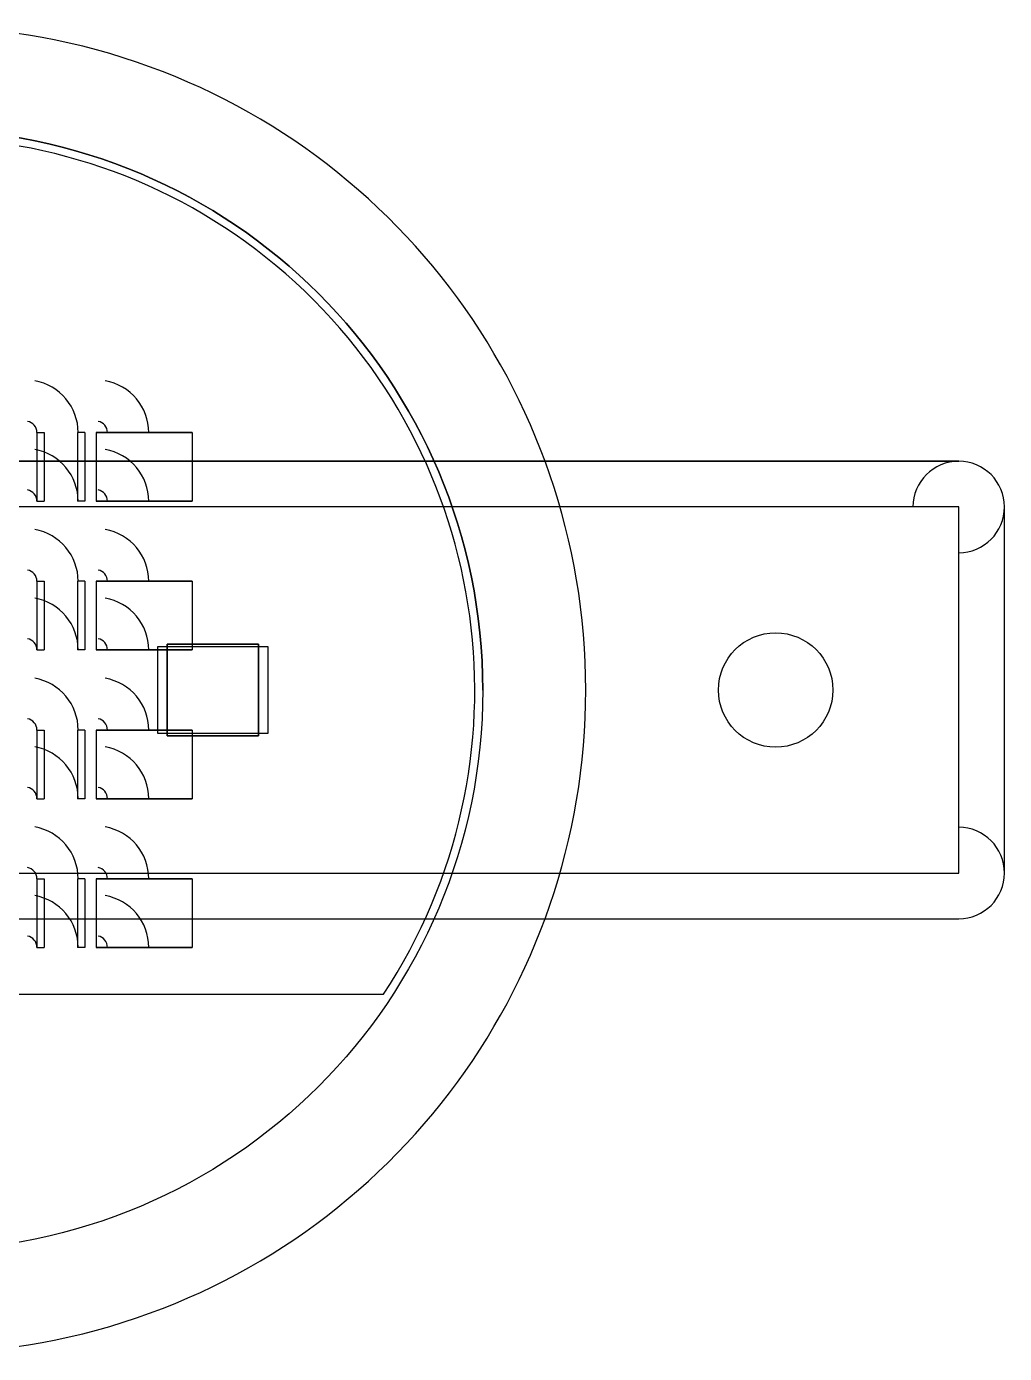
# Model space of a CAD drawing. Extents: x -2 to 154, y -118 to 3.
# Drawn here: x 1.73 to 6, y -2.9 to 2.9 of the extents above; entities that cross this region are included whole.
import ezdxf

# ---------------------------------------------------------------- set-up
doc = ezdxf.new("R2010")
doc.units = 0
doc.layers.get('0').update_dxf_attribs({"linetype": 'CONTINUOUS'})

msp = doc.modelspace()

# ---------------------------------------------------------------- linework, layer by layer
for p, q in [((1.771, 1.125, 0.3987), (1.8035, 1.125, 0.1901)), ((1.771, 1.125, 0.3987), (1.771, 0.825, 0.3987)), ((1.8035, 1.125, 0.1901), (1.8035, 0.825, 0.1901)), ((1.9808, 1.125, 0.2213), (1.9483, 1.125, 0.4299)), ((1.9483, 1.125, 0.4299), (1.9483, 0.825, 0.4299)), ((1.9808, 1.125, 0.2213), (1.9808, 0.825, 0.2213)), ((2.03, 1.125), (2.45, 1.125)), ((2.45, 1.125, 0.18), (2.03, 1.125, 0.18)), ((2.03, 1.125, 0.18), (2.03, 0.825, 0.18)), ((2.03, 1.125), (2.03, 0.825)), ((2.45, 1.125), (2.45, 1.125, 0.18)), ((2.45, 1.125, 0.18), (2.45, 0.825, 0.18)), ((2.45, 1.125), (2.45, 0.825)), ((-0.8, 1), (5.8, 1)), ((5.8, 1, 9.8), (-0.8, 1, 9.8)), ((5.8, 1), (5.8, 1, 9.8)), ((1.771, 0.825, 0.3987), (1.8035, 0.825, 0.1901)), ((1.9808, 0.825, 0.2213), (1.9483, 0.825, 0.4299)), ((2.03, 0.825), (2.45, 0.825)), ((2.45, 0.825, 0.18), (2.03, 0.825, 0.18)), ((2.45, 0.825), (2.45, 0.825, 0.18)), ((5.8, 0.8, 10), (-0.8, 0.8, 10)), ((5.8, -0.8, 10), (5.8, 0.8, 10)), ((6, -0.8), (6, 0.8)), ((6, 0.8), (6, 0.8, 9.8)), ((6, -0.8, 9.8), (6, 0.8, 9.8)), ((1.771, 0.475, 0.3987), (1.8035, 0.475, 0.1901)), ((1.771, 0.475, 0.3987), (1.771, 0.175, 0.3987)), ((1.8035, 0.475, 0.1901), (1.8035, 0.175, 0.1901)), ((1.9808, 0.475, 0.2213), (1.9483, 0.475, 0.4299)), ((1.9483, 0.475, 0.4299), (1.9483, 0.175, 0.4299)), ((1.9808, 0.475, 0.2213), (1.9808, 0.175, 0.2213)), ((2.03, 0.475), (2.45, 0.475)), ((2.45, 0.475, 0.18), (2.03, 0.475, 0.18)), ((2.03, 0.475, 0.18), (2.03, 0.175, 0.18)), ((2.03, 0.475), (2.03, 0.175)), ((2.45, 0.475), (2.45, 0.475, 0.18)), ((2.45, 0.475, 0.18), (2.45, 0.175, 0.18)), ((2.45, 0.475), (2.45, 0.175)), ((1.771, 0.175, 0.3987), (1.8035, 0.175, 0.1901)), ((1.9808, 0.175, 0.2213), (1.9483, 0.175, 0.4299)), ((2.03, 0.175), (2.45, 0.175)), ((2.45, 0.175, 0.18), (2.03, 0.175, 0.18)), ((2.3, 0.19, 2.5), (2.78, 0.19, 2.5)), ((2.3, -0.19, 2.5), (2.3, 0.19, 2.5)), ((2.3, -0.19, -2.5), (2.3, 0.19, -2.5)), ((2.3, 0.19, 2.5), (2.3, 0.19, -2.5)), ((2.3, 0.19, -2.5), (2.78, 0.19, -2.5)), ((2.34, 0.2, 3), (2.34, -0.2, 3)), ((2.74, 0.2, 3), (2.34, 0.2, 3)), ((2.34, -0.2, -2.5), (2.34, 0.2, -2.5)), ((2.34, 0.2, 3), (2.34, 0.2, -2.5)), ((2.34, 0.2, -2.5), (2.74, 0.2, -2.5)), ((2.45, 0.175), (2.45, 0.175, 0.18)), ((2.74, -0.2, 3), (2.74, 0.2, 3)), ((2.74, 0.2, 3), (2.74, 0.2, -2.5)), ((2.74, 0.2, -2.5), (2.74, -0.2, -2.5)), ((2.78, 0.19, 2.5), (2.78, -0.19, 2.5)), ((2.78, 0.19, 2.5), (2.78, 0.19, -2.5)), ((2.78, 0.19, -2.5), (2.78, -0.19, -2.5)), ((3.72, 0, 9.15), (3.72, 0, 4)), ((5.25, 0), (5.25, 0, -1.9)), ((1.771, -0.175, 0.3987), (1.8035, -0.175, 0.1901)), ((1.771, -0.175, 0.3987), (1.771, -0.475, 0.3987)), ((1.8035, -0.175, 0.1901), (1.8035, -0.475, 0.1901)), ((1.9808, -0.175, 0.2213), (1.9483, -0.175, 0.4299)), ((1.9483, -0.175, 0.4299), (1.9483, -0.475, 0.4299)), ((1.9808, -0.175, 0.2213), (1.9808, -0.475, 0.2213)), ((2.03, -0.175), (2.45, -0.175)), ((2.45, -0.175, 0.18), (2.03, -0.175, 0.18)), ((2.03, -0.175, 0.18), (2.03, -0.475, 0.18)), ((2.03, -0.175), (2.03, -0.475)), ((2.78, -0.19, 2.5), (2.3, -0.19, 2.5)), ((2.78, -0.19, -2.5), (2.3, -0.19, -2.5)), ((2.3, -0.19, 2.5), (2.3, -0.19, -2.5)), ((2.34, -0.2, 3), (2.74, -0.2, 3)), ((2.34, -0.2, 3), (2.34, -0.2, -2.5)), ((2.74, -0.2, -2.5), (2.34, -0.2, -2.5)), ((2.45, -0.175), (2.45, -0.175, 0.18)), ((2.45, -0.175, 0.18), (2.45, -0.475, 0.18)), ((2.45, -0.175), (2.45, -0.475)), ((2.74, -0.2, 3), (2.74, -0.2, -2.5)), ((2.78, -0.19, 2.5), (2.78, -0.19, -2.5)), ((1.771, -0.475, 0.3987), (1.8035, -0.475, 0.1901)), ((1.9808, -0.475, 0.2213), (1.9483, -0.475, 0.4299)), ((2.03, -0.475), (2.45, -0.475)), ((2.45, -0.475, 0.18), (2.03, -0.475, 0.18)), ((2.45, -0.475), (2.45, -0.475, 0.18)), ((-0.8, -0.8, 10), (5.8, -0.8, 10)), ((6, -0.8), (6, -0.8, 9.8)), ((1.771, -0.825, 0.3987), (1.8035, -0.825, 0.1901)), ((1.771, -0.825, 0.3987), (1.771, -1.125, 0.3987)), ((1.8035, -0.825, 0.1901), (1.8035, -1.125, 0.1901)), ((1.9808, -0.825, 0.2213), (1.9483, -0.825, 0.4299)), ((1.9483, -0.825, 0.4299), (1.9483, -1.125, 0.4299)), ((1.9808, -0.825, 0.2213), (1.9808, -1.125, 0.2213)), ((2.03, -0.825), (2.45, -0.825)), ((2.45, -0.825, 0.18), (2.03, -0.825, 0.18)), ((2.03, -0.825, 0.18), (2.03, -1.125, 0.18)), ((2.03, -0.825), (2.03, -1.125)), ((2.45, -0.825), (2.45, -0.825, 0.18)), ((2.45, -0.825, 0.18), (2.45, -1.125, 0.18)), ((2.45, -0.825), (2.45, -1.125)), ((-0.8, -1), (5.8, -1)), ((-0.8, -1, 9.8), (5.8, -1, 9.8)), ((5.8, -1), (5.8, -1, 9.8)), ((1.771, -1.125, 0.3987), (1.8035, -1.125, 0.1901)), ((1.9808, -1.125, 0.2213), (1.9483, -1.125, 0.4299)), ((2.03, -1.125), (2.45, -1.125)), ((2.45, -1.125, 0.18), (2.03, -1.125, 0.18)), ((2.45, -1.125), (2.45, -1.125, 0.18)), ((-0.7458, -1.33, 7.3), (3.2858, -1.33, 7.3)), ((-0.7458, -1.33, 2.5), (3.2858, -1.33, 2.5)), ((3.2858, -1.33, 2.5), (3.2858, -1.33, 7.3))]:
    msp.add_line(p, q)
for centre, radius in [((1.27, 0, 9.15), 2.45), ((1.27, 0, 4), 2.45), ((5, 0), 0.25), ((5, 0, -1.9), 0.25)]:
    msp.add_circle(centre, radius)
for centre, radius, start, end in [((1.27, 0, 4), 2.9, -149.54969, 149.54969), ((1.27, 0, 3), 2.9, -149.54969, 149.54969), ((1.27, 0, 9.15), 2.45, 0, 90), ((1.27, 0, 2.5), 2.415, -33.41674, -146.58326), ((1.27, 0, 7.3), 2.415, -33.41674, -146.58326), ((1.7218, 1.125, 0.39), 0.23, 0, 80), ((2.03, 1.125, 0.23), 0.23, 0, 80), ((1.7218, 1.125, 0.39), 0.05, 0, 80), ((2.03, 1.125, 0.23), 0.05, 0, 80), ((1.7218, 0.825, 0.39), 0.23, 0, 80), ((2.03, 0.825, 0.23), 0.23, 0, 80), ((5.8, 0.8), 0.2, 90, 180), ((5.8, 0.8, 9.8), 0.2, 0, 90), ((1.7218, 0.825, 0.39), 0.05, 0, 80), ((2.03, 0.825, 0.23), 0.05, 0, 80), ((5.8, 0.8, 9.8), 0.2, -90, 0), ((5.8, 0.8, 9.8), 0.2, -90, 0), ((1.7218, 0.475, 0.39), 0.23, 0, 80), ((2.03, 0.475, 0.23), 0.23, 0, 80), ((1.7218, 0.475, 0.39), 0.05, 0, 80), ((2.03, 0.475, 0.23), 0.05, 0, 80), ((1.7218, 0.175, 0.39), 0.23, 0, 80), ((2.03, 0.175, 0.23), 0.23, 0, 80), ((1.7218, 0.175, 0.39), 0.05, 0, 80), ((2.03, 0.175, 0.23), 0.05, 0, 80), ((1.7218, -0.175, 0.39), 0.23, 0, 80), ((2.03, -0.175, 0.23), 0.23, 0, 80), ((1.7218, -0.175, 0.39), 0.05, 0, 80), ((2.03, -0.175, 0.23), 0.05, 0, 80), ((1.7218, -0.475, 0.39), 0.23, 0, 80), ((2.03, -0.475, 0.23), 0.23, 0, 80), ((1.7218, -0.475, 0.39), 0.05, 0, 80), ((2.03, -0.475, 0.23), 0.05, 0, 80), ((1.7218, -0.825, 0.39), 0.23, 0, 80), ((2.03, -0.825, 0.23), 0.23, 0, 80), ((5.8, -0.8, 9.8), 0.2, 0, 90), ((5.8, -0.8, 9.8), 0.2, 0, 90), ((1.7218, -0.825, 0.39), 0.05, 0, 80), ((2.03, -0.825, 0.23), 0.05, 0, 80), ((5.8, -0.8), 0.2, -90, 0), ((5.8, -0.8, 9.8), 0.2, -90, 0), ((1.7218, -1.125, 0.39), 0.23, 0, 80), ((2.03, -1.125, 0.23), 0.23, 0, 80), ((1.7218, -1.125, 0.39), 0.05, 0, 80), ((2.03, -1.125, 0.23), 0.05, 0, 80)]:
    msp.add_arc(centre, radius, start, end)

doc.saveas('drawing.dxf')
